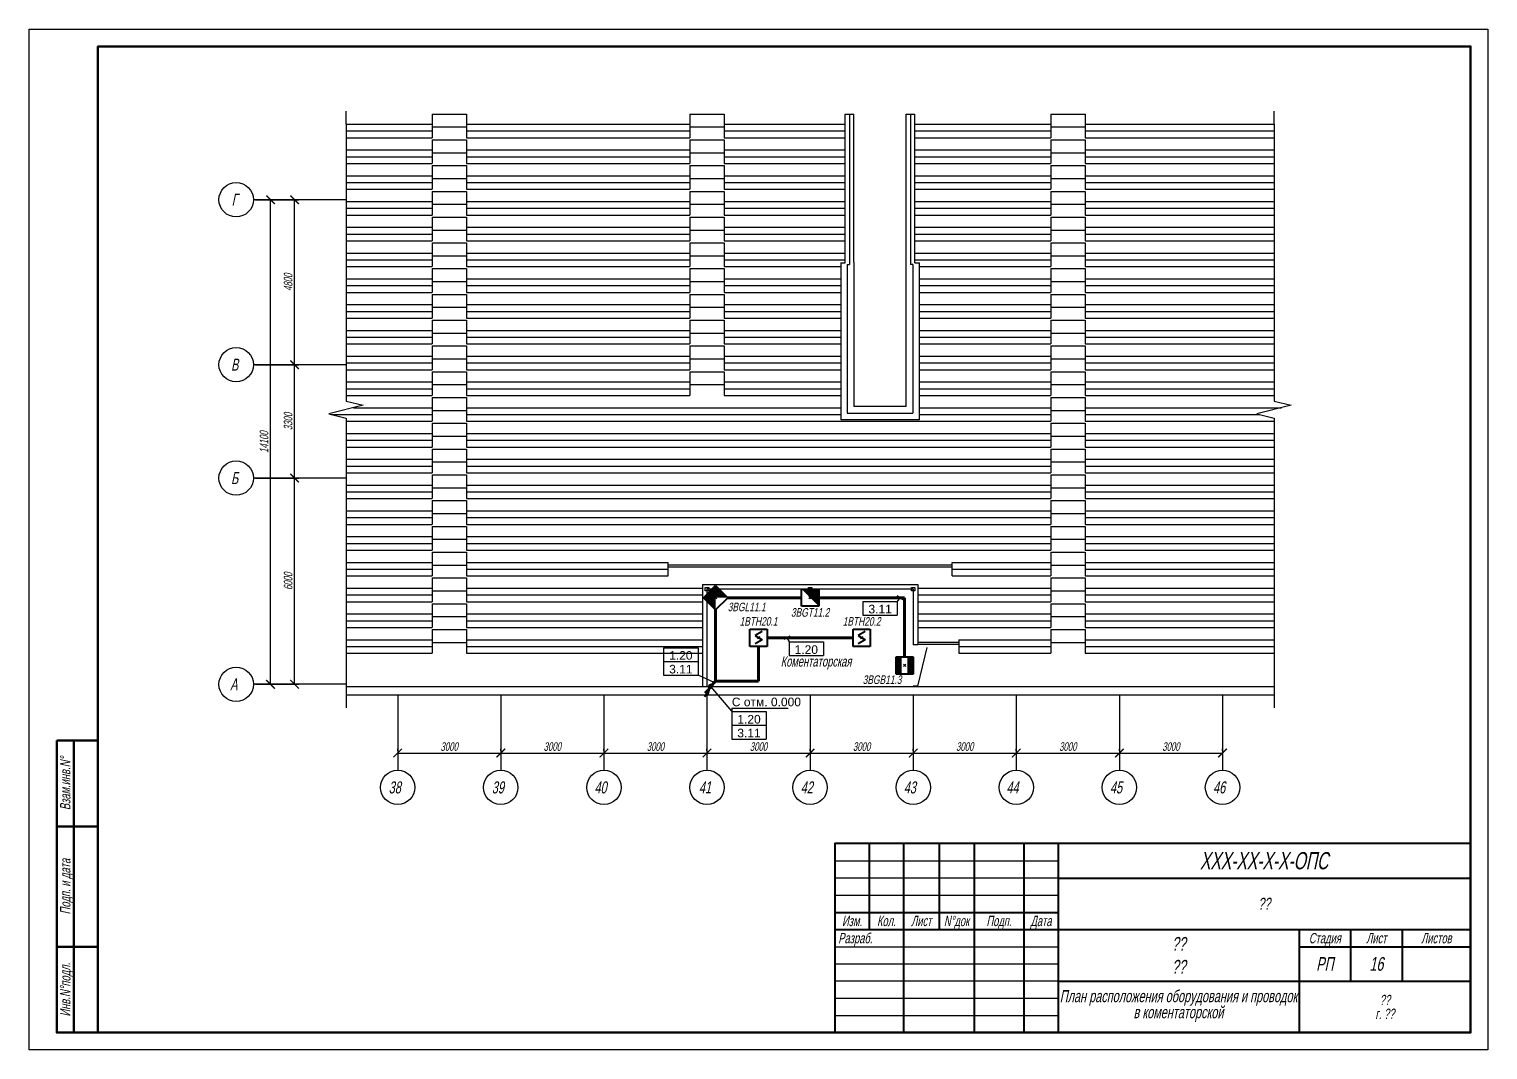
# Model space of a CAD drawing. Extents: x 0 to 1720, y -2086 to 3873.
# Drawn here: x 0 to 424.4, y -894 to -597 of the extents above; entities that cross this region are included whole.
import ezdxf
from ezdxf.enums import TextEntityAlignment as Align

# ---------------------------------------------------------------- set-up
doc = ezdxf.new("R2010")
doc.units = 0
doc.layers.add('EL_DEVICE', color=1, linetype='Continuous', lineweight=40)
doc.layers.add('EL_KABLE', color=9, linetype='Continuous', lineweight=60)
for name, color, linetype in [('EL_DEVICE_NAME', 7, 'Continuous'), ('FORMAT', 134, 'Continuous'), ('OSI', 5, 'Continuous'), ('PLAN', 2, 'Continuous'), ('SYS_PIN', 7, 'Continuous'), ('TEXT', 4, 'Continuous')]:
    doc.layers.add(name, color=color, linetype=linetype)
doc.styles.add('R2_5', font='arial.ttf', dxfattribs={"width": 0.65, "oblique": 12, "height": 2.5})
doc.styles.get("Standard").update_dxf_attribs({"font": 'arial.ttf'})

# ---------------------------------------------------------------- blocks, each defined once
blk = doc.blocks.new('_ArchTick')
at = {"const_width": 0.15}
blk.add_lwpolyline([(-0.5, -0.5), (0.5, 0.5)], dxfattribs=at)
blk = doc.blocks.new('PS_DAT_SMOKE')
at = {"layer": 'EL_DEVICE'}
for p, q in [((-2.5, 2.5), (2.5, 2.5)), ((-2.5, -2.5), (-2.5, 2.5)), ((1.01, 1.81), (-1.01, 0.61)), ((-1.01, 0.61), (1.01, -0.61)), ((2.5, 2.5), (2.5, -2.5)), ((2.5, -2.5), (-2.5, -2.5)), ((1.01, -0.61), (-1.01, -1.81))]:
    blk.add_line(p, q, dxfattribs=at)
blk = doc.blocks.new('CONNECTOR_SQUARE')
at = {"layer": 'SYS_PIN'}
for p, q in [((-0.35, 0.35), (0.35, -0.35)), ((0.35, 0.35), (-0.35, -0.35))]:
    blk.add_line(p, q, dxfattribs=at)
blk = doc.blocks.new('EL_CABLE_FROMDOWN')
at = {"layer": 'EL_DEVICE'}
for q in [(-1.75, -3.03), (-1.68, -1.92), (-0.82, -2.42)]:
    blk.add_line((-0.25, -0.43), q, dxfattribs=at)
blk.add_circle((0, 0), 0.5, dxfattribs=at)
blk = doc.blocks.new('CONNECTOR_POINT')
at = {"layer": 'SYS_PIN'}
for p, q in [((-0.35, 0.35), (0.35, -0.35)), ((0.35, 0.35), (-0.35, -0.35))]:
    blk.add_line(p, q, dxfattribs=at)
blk = doc.blocks.new('OS_DAT_BGL')
at = {"layer": 'EL_DEVICE'}
for p, q in [((-2.5, 2.5), (2.5, 2.5)), ((-2.5, -2.5), (-2.5, 2.5)), ((2.5, 2.5), (2.5, -2.5)), ((2.5, -2.5), (-2.5, -2.5))]:
    blk.add_line(p, q, dxfattribs=at)
for points in [[(-2.5, 2.5, 0, 7.07, 0), (0, 0, 7.07, 7.07, 0)], [(2.5, 2.5, 0, 7.07, 0), (0, 0, 7.07, 7.07, 0)]]:
    blk.add_lwpolyline(points, format="xyseb", dxfattribs=at)
blk = doc.blocks.new('OS_DAT_BGB')
at = {"layer": 'EL_DEVICE'}
for p, q in [((-2.5, 2.5), (2.5, 2.5)), ((-2.5, -2.5), (-2.5, 2.5)), ((2.5, 2.5), (2.5, -2.5)), ((2.5, -2.5), (-2.5, -2.5))]:
    blk.add_line(p, q, dxfattribs=at)
at = {"layer": 'EL_DEVICE', "const_width": 1.67}
for points in [[(-1.67, 2.5), (-1.67, -2.5)], [(1.67, 2.5), (1.67, -2.5)]]:
    blk.add_lwpolyline(points, dxfattribs=at)
blk = doc.blocks.new('OS_DAT_BGT')
at = {"layer": 'EL_DEVICE'}
for p, q in [((-2.5, 2.5), (2.5, 2.5)), ((-2.5, -2.5), (-2.5, 2.5)), ((2.5, 2.5), (2.5, -2.5)), ((2.5, -2.5), (-2.5, -2.5))]:
    blk.add_line(p, q, dxfattribs=at)
blk.add_lwpolyline([(2.5, 2.5, 0, 7.07, 0), (0, 0, 7.07, 7.07, 0)], format="xyseb", dxfattribs=at)

msp = doc.modelspace()

# ---------------------------------------------------------------- linework, layer by layer
for p, q in [((242.61, -763.5), (252.61, -763.5)), ((242.61, -763.5), (242.61, -767.5)), ((254.18, -763.03), (252.56, -761.86)), ((253.37, -762.44), (252.61, -763.5)), ((252.61, -763.5), (252.61, -767.5)), ((242.61, -767.5), (252.61, -767.5)), ((221.29, -773.59), (219.56, -774.6)), ((220.43, -774.09), (221.13, -775.29)), ((221.13, -775.29), (231.13, -775.29)), ((221.13, -775.29), (221.13, -779.29)), ((231.13, -775.29), (231.13, -779.29)), ((184.62, -776.98), (194.62, -776.98)), ((184.62, -776.98), (184.62, -784.98)), ((194.62, -776.98), (194.62, -784.98)), ((221.13, -779.29), (231.13, -779.29)), ((184.62, -780.98), (194.62, -780.98)), ((184.62, -784.98), (194.62, -784.98)), ((199.34, -787.13), (194.62, -784.98)), ((198.23, -788.24), (204.46, -795.56)), ((198.23, -788.24), (198.23, -788.24)), ((198.93, -788.04), (199.76, -786.22)), ((204.46, -794.56), (204.46, -795.56)), ((204.46, -794.56), (220.8, -794.56)), ((204.46, -795.56), (214.46, -795.56)), ((204.46, -795.56), (204.46, -803.56)), ((214.46, -795.56), (214.46, -803.56)), ((204.46, -799.56), (214.46, -799.56)), ((204.46, -803.56), (214.46, -803.56))]:
    msp.add_line(p, q)
at = {"layer": 'EL_KABLE'}
for p, q in [((203.27, -762.44), (224.73, -762.44)), ((229.73, -762.44), (254.73, -762.44)), ((254.73, -762.44), (254.73, -779.64)), ((199.73, -786.74), (199.73, -765.98)), ((212.23, -786.74), (212.23, -776.59)), ((214.73, -774.09), (239.73, -774.09)), ((198.23, -788.24), (199.73, -786.74)), ((198.23, -788.24), (199.73, -786.74)), ((199.73, -786.74), (212.23, -786.74))]:
    msp.add_line(p, q, dxfattribs=at)
at = {"layer": 'FORMAT', "lineweight": 50}
for p, q in [((13, -804), (13, -889)), ((20, -829), (8, -829)), ((20, -864), (8, -864))]:
    msp.add_line(p, q, dxfattribs=at)
at = {"layer": 'FORMAT', "lineweight": 40}
for p, q in [((244.43, -834), (244.43, -859)), ((254.43, -834), (254.43, -889)), ((264.74, -834), (264.74, -859)), ((274.93, -834), (274.93, -889)), ((289.43, -834), (289.43, -889)), ((299.43, -834), (299.43, -889)), ((299.43, -844), (419.43, -844)), ((234.43, -854), (299.43, -854)), ((234.43, -859), (419.43, -859)), ((369.51, -859), (369.51, -889)), ((384.51, -859), (384.51, -874)), ((399.51, -859), (399.51, -874)), ((369.51, -864), (419.43, -864)), ((299.43, -874), (419.43, -874))]:
    msp.add_line(p, q, dxfattribs=at)
at = {"layer": 'FORMAT', "lineweight": -3}
for p, q in [((234.43, -839), (299.43, -839)), ((299.43, -844), (234.43, -844)), ((234.43, -849), (299.43, -849)), ((234.43, -864), (299.43, -864)), ((234.43, -869), (299.43, -869)), ((299.43, -874), (234.43, -874)), ((234.43, -879), (299.43, -879)), ((234.43, -884), (299.43, -884))]:
    msp.add_line(p, q, dxfattribs=at)
at = {"layer": 'FORMAT'}
msp.add_lwpolyline([(0, -597), (424.43, -597), (424.43, -894), (0, -894)], close=True, dxfattribs=at)
at = {"layer": 'FORMAT', "lineweight": 50}
for points in [[(20, -889), (20, -602), (419.43, -602), (419.43, -889)], [(8, -804), (20, -804), (20, -889), (8, -889)]]:
    msp.add_lwpolyline(points, close=True, dxfattribs=at)
at = {"layer": 'FORMAT', "lineweight": 40}
msp.add_lwpolyline([(234.43, -889), (419.43, -889), (419.43, -834), (234.43, -834)], close=True, dxfattribs=at)
at = {"layer": 'OSI'}
for p, q in [((70.23, -646.64), (65.23, -646.64)), ((92.23, -646.64), (70.23, -646.64)), ((70.23, -694.64), (65.23, -694.64)), ((92.23, -694.64), (70.23, -694.64)), ((70.23, -727.64), (65.23, -727.64)), ((92.23, -727.64), (70.23, -727.64)), ((70.23, -787.64), (65.23, -787.64)), ((92.23, -787.64), (70.23, -787.64)), ((107.23, -790.74), (107.23, -807.64)), ((137.23, -790.74), (137.23, -807.64)), ((167.23, -790.74), (167.23, -807.64)), ((197.23, -790.74), (197.23, -807.64)), ((227.23, -790.74), (227.23, -807.64)), ((257.23, -790.74), (257.23, -807.64)), ((287.23, -790.74), (287.23, -807.64)), ((317.23, -790.74), (317.23, -807.64)), ((347.23, -790.74), (347.23, -807.64)), ((107.23, -807.64), (107.23, -812.64)), ((137.23, -807.64), (137.23, -812.64)), ((167.23, -807.64), (167.23, -812.64)), ((197.23, -807.64), (197.23, -812.64)), ((227.23, -807.64), (227.23, -812.64)), ((257.23, -807.64), (257.23, -812.64)), ((287.23, -807.64), (287.23, -812.64)), ((317.23, -807.64), (317.23, -812.64)), ((347.23, -807.64), (347.23, -812.64))]:
    msp.add_line(p, q, dxfattribs=at)
at = {"layer": 'OSI', "lineweight": 25}
for p, q in [((65.86, -646.64), (71.48, -646.64)), ((65.86, -646.64), (78.48, -646.64)), ((91.61, -646.64), (68.98, -646.64)), ((70.23, -787.64), (70.23, -646.64)), ((77.23, -694.64), (77.23, -646.64)), ((65.86, -694.64), (78.48, -694.64)), ((65.86, -694.64), (78.48, -694.64)), ((77.23, -727.64), (77.23, -694.64)), ((65.86, -727.64), (78.48, -727.64)), ((65.86, -727.64), (78.48, -727.64)), ((77.23, -787.64), (77.23, -727.64)), ((65.86, -787.64), (71.48, -787.64)), ((65.86, -787.64), (78.48, -787.64)), ((107.23, -807.02), (107.23, -806.39)), ((137.23, -807.02), (137.23, -806.39)), ((137.23, -807.02), (137.23, -806.39)), ((167.23, -807.02), (167.23, -806.39)), ((167.23, -807.02), (167.23, -806.39)), ((197.23, -807.02), (197.23, -806.39)), ((197.23, -807.02), (197.23, -806.39)), ((227.23, -807.02), (227.23, -806.39)), ((227.23, -807.02), (227.23, -806.39)), ((257.23, -807.02), (257.23, -806.39)), ((257.23, -807.02), (257.23, -806.39)), ((287.23, -807.02), (287.23, -806.39)), ((287.23, -807.02), (287.23, -806.39)), ((317.23, -807.02), (317.23, -806.39)), ((317.23, -807.02), (317.23, -806.39)), ((347.23, -807.02), (347.23, -806.39)), ((107.23, -807.64), (137.23, -807.64)), ((137.23, -807.64), (167.23, -807.64)), ((167.23, -807.64), (197.23, -807.64)), ((197.23, -807.64), (227.23, -807.64)), ((227.23, -807.64), (257.23, -807.64)), ((257.23, -807.64), (287.23, -807.64)), ((287.23, -807.64), (317.23, -807.64)), ((317.23, -807.64), (347.23, -807.64))]:
    msp.add_line(p, q, dxfattribs=at)
at = {"layer": 'OSI'}
for centre in [(60.23, -646.64), (60.23, -694.64), (60.23, -727.64), (60.23, -787.64), (107.23, -817.64), (137.23, -817.64), (167.23, -817.64), (197.23, -817.64), (227.23, -817.64), (257.23, -817.64), (287.23, -817.64), (317.23, -817.64), (347.23, -817.64)]:
    msp.add_circle(centre, 5, dxfattribs=at)
at = {"layer": 'PLAN'}
for p, q in [((92.23, -624.65), (92.23, -620.9)), ((117.23, -621.69), (117.23, -625.44)), ((117.23, -621.69), (127.23, -621.69)), ((127.23, -621.69), (127.23, -625.44)), ((192.23, -621.69), (192.23, -625.44)), ((192.23, -621.69), (202.23, -621.69)), ((202.23, -621.69), (202.23, -625.44)), ((237.43, -664.98), (237.43, -621.69)), ((237.43, -621.69), (239.93, -621.69)), ((238.68, -621.69), (238.68, -665.48)), ((239.93, -664.81), (239.93, -621.69)), ((255.23, -664.81), (255.23, -621.69)), ((255.23, -621.69), (257.73, -621.69)), ((256.48, -621.69), (256.48, -665.48)), ((257.73, -664.98), (257.73, -621.69)), ((297.23, -621.69), (297.23, -625.44)), ((297.23, -621.69), (307.23, -621.69)), ((307.23, -621.69), (307.23, -625.44)), ((362.23, -624.65), (362.23, -620.9)), ((92.23, -624.65), (92.23, -624.65)), ((92.23, -624.65), (92.23, -705.2)), ((92.23, -624.65), (117.23, -624.65)), ((92.23, -626.62), (117.23, -626.62)), ((117.23, -624.65), (117.23, -628.59)), ((117.23, -625.44), (127.23, -625.44)), ((127.23, -624.65), (127.23, -628.59)), ((127.23, -624.65), (192.23, -624.65)), ((127.23, -626.62), (192.23, -626.62)), ((192.23, -624.65), (192.23, -628.59)), ((192.23, -625.44), (202.23, -625.44)), ((202.23, -624.65), (237.43, -624.65)), ((202.23, -624.65), (202.23, -628.59)), ((202.23, -626.62), (237.43, -626.62)), ((257.73, -624.65), (297.23, -624.65)), ((257.73, -626.62), (297.23, -626.62)), ((297.23, -624.65), (297.23, -628.59)), ((297.23, -625.44), (307.23, -625.44)), ((307.23, -624.65), (307.23, -628.59)), ((307.23, -624.65), (362.23, -624.65)), ((307.23, -626.62), (362.23, -626.62)), ((362.23, -624.65), (362.23, -624.65)), ((362.23, -624.65), (362.23, -705.2)), ((92.23, -628.59), (117.23, -628.59)), ((92.23, -632.15), (117.23, -632.15)), ((117.23, -629.19), (117.23, -632.94)), ((117.23, -629.19), (127.23, -629.19)), ((117.23, -632.15), (117.23, -636.09)), ((127.23, -628.59), (192.23, -628.59)), ((127.23, -629.19), (127.23, -632.94)), ((127.23, -632.15), (127.23, -636.09)), ((127.23, -632.15), (192.23, -632.15)), ((192.23, -629.19), (192.23, -632.94)), ((192.23, -629.19), (202.23, -629.19)), ((192.23, -632.15), (192.23, -636.09)), ((202.23, -628.59), (237.43, -628.59)), ((202.23, -629.19), (202.23, -632.94)), ((202.23, -632.15), (237.43, -632.15)), ((202.23, -632.15), (202.23, -636.09)), ((257.73, -628.59), (297.23, -628.59)), ((257.73, -632.15), (297.23, -632.15)), ((297.23, -629.19), (297.23, -632.94)), ((297.23, -629.19), (307.23, -629.19)), ((297.23, -632.15), (297.23, -636.09)), ((307.23, -628.59), (362.23, -628.59)), ((307.23, -629.19), (307.23, -632.94)), ((307.23, -632.15), (307.23, -636.09)), ((307.23, -632.15), (362.23, -632.15)), ((92.23, -634.12), (117.23, -634.12)), ((92.23, -636.09), (117.23, -636.09)), ((117.23, -632.94), (127.23, -632.94)), ((127.23, -634.12), (192.23, -634.12)), ((127.23, -636.09), (192.23, -636.09)), ((192.23, -632.94), (202.23, -632.94)), ((202.23, -634.12), (237.43, -634.12)), ((202.23, -636.09), (237.43, -636.09)), ((257.73, -634.12), (297.23, -634.12)), ((257.73, -636.09), (297.23, -636.09)), ((297.23, -632.94), (307.23, -632.94)), ((307.23, -634.12), (362.23, -634.12)), ((307.23, -636.09), (362.23, -636.09)), ((92.23, -639.65), (117.23, -639.65)), ((117.23, -636.69), (117.23, -640.44)), ((117.23, -636.69), (127.23, -636.69)), ((117.23, -639.65), (117.23, -643.59)), ((117.23, -640.44), (127.23, -640.44)), ((127.23, -636.69), (127.23, -640.44)), ((127.23, -639.65), (127.23, -643.59)), ((127.23, -639.65), (192.23, -639.65)), ((192.23, -636.69), (192.23, -640.44)), ((192.23, -636.69), (192.23, -640.44)), ((192.23, -636.69), (202.23, -636.69)), ((192.23, -639.65), (192.23, -643.59)), ((192.23, -639.65), (192.23, -643.59)), ((192.23, -640.44), (202.23, -640.44)), ((202.23, -636.69), (202.23, -640.44)), ((202.23, -636.69), (202.23, -640.44)), ((202.23, -639.65), (237.43, -639.65)), ((202.23, -639.65), (202.23, -643.59)), ((202.23, -639.65), (202.23, -643.59)), ((257.73, -639.65), (297.23, -639.65)), ((297.23, -636.69), (297.23, -640.44)), ((297.23, -636.69), (307.23, -636.69)), ((297.23, -639.65), (297.23, -643.59)), ((297.23, -640.44), (307.23, -640.44)), ((307.23, -636.69), (307.23, -640.44)), ((307.23, -639.65), (307.23, -643.59)), ((307.23, -639.65), (362.23, -639.65)), ((92.23, -641.62), (117.23, -641.62)), ((92.23, -643.59), (117.23, -643.59)), ((117.23, -644.19), (117.23, -647.94)), ((117.23, -644.19), (127.23, -644.19)), ((127.23, -641.62), (192.23, -641.62)), ((127.23, -643.59), (192.23, -643.59)), ((127.23, -644.19), (127.23, -647.94)), ((192.23, -644.19), (192.23, -647.94)), ((192.23, -644.19), (202.23, -644.19)), ((192.23, -644.19), (192.23, -647.94)), ((202.23, -641.62), (237.43, -641.62)), ((202.23, -643.59), (237.43, -643.59)), ((202.23, -644.19), (202.23, -647.94)), ((202.23, -644.19), (202.23, -647.94)), ((257.73, -641.62), (297.23, -641.62)), ((257.73, -643.59), (297.23, -643.59)), ((297.23, -644.19), (297.23, -647.94)), ((297.23, -644.19), (307.23, -644.19)), ((307.23, -641.62), (362.23, -641.62)), ((307.23, -643.59), (362.23, -643.59)), ((307.23, -644.19), (307.23, -647.94)), ((92.23, -647.15), (117.23, -647.15)), ((92.23, -649.12), (117.23, -649.12)), ((117.23, -647.15), (117.23, -651.09)), ((117.23, -647.94), (127.23, -647.94)), ((127.23, -647.15), (127.23, -651.09)), ((127.23, -647.15), (192.23, -647.15)), ((127.23, -649.12), (192.23, -649.12)), ((192.23, -647.15), (192.23, -651.09)), ((192.23, -647.15), (192.23, -651.09)), ((192.23, -647.94), (202.23, -647.94)), ((202.23, -647.15), (237.43, -647.15)), ((202.23, -647.15), (202.23, -651.09)), ((202.23, -647.15), (202.23, -651.09)), ((202.23, -649.12), (237.43, -649.12)), ((257.73, -647.15), (297.23, -647.15)), ((257.73, -649.12), (297.23, -649.12)), ((297.23, -647.15), (297.23, -651.09)), ((297.23, -647.94), (307.23, -647.94)), ((307.23, -647.15), (307.23, -651.09)), ((307.23, -647.15), (362.23, -647.15)), ((307.23, -649.12), (362.23, -649.12)), ((92.23, -651.09), (117.23, -651.09)), ((117.23, -651.69), (117.23, -655.44)), ((117.23, -651.69), (127.23, -651.69)), ((127.23, -651.09), (192.23, -651.09)), ((127.23, -651.69), (127.23, -655.44)), ((192.23, -651.69), (192.23, -655.44)), ((192.23, -651.69), (202.23, -651.69)), ((192.23, -651.69), (192.23, -655.44)), ((202.23, -651.09), (237.43, -651.09)), ((202.23, -651.69), (202.23, -655.44)), ((202.23, -651.69), (202.23, -655.44)), ((257.73, -651.09), (297.23, -651.09)), ((297.23, -651.69), (297.23, -655.44)), ((297.23, -651.69), (307.23, -651.69)), ((307.23, -651.09), (362.23, -651.09)), ((307.23, -651.69), (307.23, -655.44)), ((92.23, -654.65), (117.23, -654.65)), ((92.23, -656.62), (117.23, -656.62)), ((117.23, -654.65), (117.23, -658.59)), ((117.23, -655.44), (127.23, -655.44)), ((127.23, -654.65), (127.23, -658.59)), ((127.23, -654.65), (192.23, -654.65)), ((127.23, -656.62), (192.23, -656.62)), ((192.23, -654.65), (192.23, -658.59)), ((192.23, -654.65), (192.23, -658.59)), ((192.23, -655.44), (202.23, -655.44)), ((202.23, -654.65), (237.43, -654.65)), ((202.23, -654.65), (202.23, -658.59)), ((202.23, -654.65), (202.23, -658.59)), ((202.23, -656.62), (237.43, -656.62)), ((257.73, -654.65), (297.23, -654.65)), ((257.73, -656.62), (297.23, -656.62)), ((297.23, -654.65), (297.23, -658.59)), ((297.23, -655.44), (307.23, -655.44)), ((307.23, -654.65), (307.23, -658.59)), ((307.23, -654.65), (362.23, -654.65)), ((307.23, -656.62), (362.23, -656.62)), ((92.23, -658.59), (117.23, -658.59)), ((117.23, -659.19), (117.23, -662.94)), ((117.23, -659.19), (127.23, -659.19)), ((127.23, -658.59), (192.23, -658.59)), ((127.23, -659.19), (127.23, -662.94)), ((192.23, -659.19), (192.23, -662.94)), ((192.23, -659.19), (202.23, -659.19)), ((192.23, -659.19), (192.23, -662.94)), ((202.23, -658.59), (237.43, -658.59)), ((202.23, -659.19), (202.23, -662.94)), ((202.23, -659.19), (202.23, -662.94)), ((257.73, -658.59), (297.23, -658.59)), ((297.23, -659.19), (297.23, -662.94)), ((297.23, -659.19), (307.23, -659.19)), ((307.23, -658.59), (362.23, -658.59)), ((307.23, -659.19), (307.23, -662.94)), ((92.23, -662.15), (117.23, -662.15)), ((92.23, -664.12), (117.23, -664.12)), ((92.23, -666.09), (117.23, -666.09)), ((117.23, -662.15), (117.23, -666.09)), ((117.23, -662.94), (127.23, -662.94)), ((127.23, -662.15), (127.23, -666.09)), ((127.23, -662.15), (192.23, -662.15)), ((127.23, -664.12), (192.23, -664.12)), ((127.23, -666.09), (192.23, -666.09)), ((192.23, -662.15), (192.23, -666.09)), ((192.23, -662.15), (192.23, -666.09)), ((192.23, -662.94), (202.23, -662.94)), ((202.23, -662.15), (237.43, -662.15)), ((202.23, -662.15), (202.23, -666.09)), ((202.23, -662.15), (202.23, -666.09)), ((202.23, -664.12), (237.43, -664.12)), ((202.23, -666.09), (236.13, -666.09)), ((236.13, -664.98), (236.13, -693.34)), ((236.13, -664.98), (237.43, -664.98)), ((238.03, -665.48), (238.68, -665.48)), ((238.03, -665.48), (238.03, -708.74)), ((239.93, -664.81), (239.93, -697.14)), ((255.23, -706.84), (255.23, -664.81)), ((257.13, -665.48), (256.48, -665.48)), ((257.13, -665.48), (257.13, -708.74)), ((257.73, -662.15), (297.23, -662.15)), ((257.73, -664.12), (297.23, -664.12)), ((257.73, -664.98), (259.03, -664.98)), ((259.03, -710.64), (259.03, -664.98)), ((259.03, -666.09), (297.23, -666.09)), ((297.23, -662.15), (297.23, -666.09)), ((297.23, -662.94), (307.23, -662.94)), ((307.23, -662.15), (307.23, -666.09)), ((307.23, -662.15), (362.23, -662.15)), ((307.23, -664.12), (362.23, -664.12)), ((307.23, -666.09), (362.23, -666.09)), ((92.23, -669.65), (117.23, -669.65)), ((117.23, -666.69), (117.23, -670.44)), ((117.23, -666.69), (127.23, -666.69)), ((117.23, -669.65), (117.23, -673.59)), ((117.23, -670.44), (127.23, -670.44)), ((127.23, -666.69), (127.23, -670.44)), ((127.23, -669.65), (127.23, -673.59)), ((127.23, -669.65), (192.23, -669.65)), ((192.23, -666.69), (192.23, -670.44)), ((192.23, -666.69), (202.23, -666.69)), ((192.23, -666.69), (192.23, -670.44)), ((192.23, -669.65), (192.23, -673.59)), ((192.23, -669.65), (192.23, -673.59)), ((192.23, -670.44), (202.23, -670.44)), ((202.23, -666.69), (202.23, -670.44)), ((202.23, -666.69), (202.23, -670.44)), ((202.23, -669.65), (236.13, -669.65)), ((202.23, -669.65), (202.23, -673.59)), ((202.23, -669.65), (202.23, -673.59)), ((259.03, -669.65), (297.23, -669.65)), ((297.23, -666.69), (297.23, -670.44)), ((297.23, -666.69), (307.23, -666.69)), ((297.23, -669.65), (297.23, -673.59)), ((297.23, -670.44), (307.23, -670.44)), ((307.23, -666.69), (307.23, -670.44)), ((307.23, -669.65), (307.23, -673.59)), ((307.23, -669.65), (362.23, -669.65)), ((92.23, -671.62), (117.23, -671.62)), ((92.23, -673.59), (117.23, -673.59)), ((117.23, -674.19), (117.23, -677.94)), ((117.23, -674.19), (127.23, -674.19)), ((127.23, -671.62), (192.23, -671.62)), ((127.23, -673.59), (192.23, -673.59)), ((127.23, -674.19), (127.23, -677.94)), ((192.23, -674.19), (192.23, -677.94)), ((192.23, -674.19), (202.23, -674.19)), ((192.23, -674.19), (192.23, -677.94)), ((202.23, -671.62), (236.13, -671.62)), ((202.23, -673.59), (236.13, -673.59)), ((202.23, -674.19), (202.23, -677.94)), ((202.23, -674.19), (202.23, -677.94)), ((259.03, -671.62), (297.23, -671.62)), ((259.03, -673.59), (297.23, -673.59)), ((297.23, -674.19), (297.23, -677.94)), ((297.23, -674.19), (307.23, -674.19)), ((307.23, -671.62), (362.23, -671.62)), ((307.23, -673.59), (362.23, -673.59)), ((307.23, -674.19), (307.23, -677.94)), ((92.23, -677.15), (117.23, -677.15)), ((117.23, -677.15), (117.23, -681.09)), ((117.23, -677.94), (127.23, -677.94)), ((127.23, -677.15), (127.23, -681.09)), ((127.23, -677.15), (192.23, -677.15)), ((192.23, -677.15), (192.23, -681.09)), ((192.23, -677.15), (192.23, -681.09)), ((192.23, -677.94), (202.23, -677.94)), ((202.23, -677.15), (236.13, -677.15)), ((202.23, -677.15), (202.23, -681.09)), ((202.23, -677.15), (202.23, -681.09)), ((259.03, -677.15), (297.23, -677.15)), ((297.23, -677.15), (297.23, -681.09)), ((297.23, -677.94), (307.23, -677.94)), ((307.23, -677.15), (307.23, -681.09)), ((307.23, -677.15), (362.23, -677.15)), ((92.23, -679.12), (117.23, -679.12)), ((92.23, -681.09), (117.23, -681.09)), ((117.23, -681.69), (117.23, -685.44)), ((117.23, -681.69), (127.23, -681.69)), ((127.23, -679.12), (192.23, -679.12)), ((127.23, -681.09), (192.23, -681.09)), ((127.23, -681.69), (127.23, -685.44)), ((192.23, -681.69), (192.23, -685.44)), ((192.23, -681.69), (202.23, -681.69)), ((192.23, -681.69), (192.23, -685.44)), ((202.23, -679.12), (236.13, -679.12)), ((202.23, -681.09), (236.13, -681.09)), ((202.23, -681.69), (202.23, -685.44)), ((202.23, -681.69), (202.23, -685.44)), ((259.03, -679.12), (297.23, -679.12)), ((259.03, -681.09), (297.23, -681.09)), ((297.23, -681.69), (297.23, -685.44)), ((297.23, -681.69), (307.23, -681.69)), ((307.23, -679.12), (362.23, -679.12)), ((307.23, -681.09), (362.23, -681.09)), ((307.23, -681.69), (307.23, -685.44)), ((92.23, -684.65), (117.23, -684.65)), ((92.23, -686.62), (117.23, -686.62)), ((117.23, -684.65), (117.23, -688.59)), ((117.23, -685.44), (127.23, -685.44)), ((127.23, -684.65), (127.23, -688.59)), ((127.23, -684.65), (192.23, -684.65)), ((127.23, -686.62), (192.23, -686.62)), ((192.23, -684.65), (192.23, -688.59)), ((192.23, -684.65), (192.23, -688.59)), ((192.23, -685.44), (202.23, -685.44)), ((202.23, -684.65), (236.13, -684.65)), ((202.23, -684.65), (202.23, -688.59)), ((202.23, -684.65), (202.23, -688.59)), ((202.23, -686.62), (236.13, -686.62)), ((259.03, -684.65), (297.23, -684.65)), ((259.03, -686.62), (297.23, -686.62)), ((297.23, -684.65), (297.23, -688.59)), ((297.23, -685.44), (307.23, -685.44)), ((307.23, -684.65), (307.23, -688.59)), ((307.23, -684.65), (362.23, -684.65)), ((307.23, -686.62), (362.23, -686.62)), ((92.23, -688.59), (117.23, -688.59)), ((117.23, -689.19), (117.23, -692.94)), ((117.23, -689.19), (127.23, -689.19)), ((127.23, -688.59), (192.23, -688.59)), ((127.23, -689.19), (127.23, -692.94)), ((192.23, -689.19), (192.23, -692.94)), ((192.23, -689.19), (202.23, -689.19)), ((192.23, -689.19), (192.23, -692.94)), ((202.23, -688.59), (236.13, -688.59)), ((202.23, -689.19), (202.23, -692.94)), ((202.23, -689.19), (202.23, -692.94)), ((259.03, -688.59), (297.23, -688.59)), ((297.23, -689.19), (297.23, -692.94)), ((297.23, -689.19), (307.23, -689.19)), ((307.23, -688.59), (362.23, -688.59)), ((307.23, -689.19), (307.23, -692.94)), ((92.23, -692.15), (117.23, -692.15)), ((92.23, -694.12), (117.23, -694.12)), ((117.23, -692.15), (117.23, -696.09)), ((117.23, -692.94), (127.23, -692.94)), ((127.23, -692.15), (127.23, -696.09)), ((127.23, -692.15), (192.23, -692.15)), ((127.23, -694.12), (192.23, -694.12)), ((192.23, -692.15), (192.23, -696.09)), ((192.23, -692.15), (192.23, -696.09)), ((192.23, -692.94), (202.23, -692.94)), ((202.23, -692.15), (236.13, -692.15)), ((202.23, -692.15), (202.23, -696.09)), ((202.23, -692.15), (202.23, -696.09)), ((202.23, -694.12), (236.13, -694.12)), ((236.13, -693.34), (236.13, -710.64)), ((259.03, -692.15), (297.23, -692.15)), ((259.03, -694.12), (297.23, -694.12)), ((297.23, -692.15), (297.23, -696.09)), ((297.23, -692.94), (307.23, -692.94)), ((307.23, -692.15), (307.23, -696.09)), ((307.23, -692.15), (362.23, -692.15)), ((307.23, -694.12), (362.23, -694.12)), ((92.23, -696.09), (117.23, -696.09)), ((92.23, -699.65), (117.23, -699.65)), ((117.23, -696.69), (117.23, -700.44)), ((117.23, -696.69), (127.23, -696.69)), ((117.23, -699.65), (117.23, -703.59)), ((127.23, -696.09), (192.23, -696.09)), ((127.23, -696.69), (127.23, -700.44)), ((127.23, -699.65), (127.23, -703.59)), ((127.23, -699.65), (192.23, -699.65)), ((192.23, -696.69), (192.23, -700.44)), ((192.23, -696.69), (202.23, -696.69)), ((192.23, -696.69), (192.23, -700.44)), ((192.23, -699.65), (192.23, -703.59)), ((192.23, -699.65), (192.23, -703.59)), ((202.23, -696.09), (236.13, -696.09)), ((202.23, -696.69), (202.23, -700.44)), ((202.23, -696.69), (202.23, -700.44)), ((202.23, -699.65), (236.13, -699.65)), ((202.23, -699.65), (202.23, -703.59)), ((202.23, -699.65), (202.23, -703.59)), ((239.93, -697.14), (239.93, -706.84)), ((259.03, -696.09), (297.23, -696.09)), ((259.03, -699.65), (297.23, -699.65)), ((297.23, -696.69), (297.23, -700.44)), ((297.23, -696.69), (307.23, -696.69)), ((297.23, -699.65), (297.23, -703.59)), ((307.23, -696.09), (362.23, -696.09)), ((307.23, -696.69), (307.23, -700.44)), ((307.23, -699.65), (307.23, -703.59)), ((307.23, -699.65), (362.23, -699.65)), ((92.23, -701.62), (117.23, -701.62)), ((92.23, -703.59), (117.23, -703.59)), ((117.23, -700.44), (127.23, -700.44)), ((117.23, -704.19), (117.23, -707.94)), ((117.23, -704.19), (127.23, -704.19)), ((127.23, -701.62), (192.23, -701.62)), ((127.23, -703.59), (192.23, -703.59)), ((127.23, -704.19), (127.23, -707.94)), ((192.23, -700.44), (202.23, -700.44)), ((202.23, -701.62), (236.13, -701.62)), ((202.23, -703.59), (236.13, -703.59)), ((259.03, -701.62), (297.23, -701.62)), ((259.03, -703.59), (297.23, -703.59)), ((297.23, -700.44), (307.23, -700.44)), ((297.23, -704.19), (297.23, -707.94)), ((297.23, -704.19), (307.23, -704.19)), ((307.23, -701.62), (362.23, -701.62)), ((307.23, -703.59), (362.23, -703.59)), ((307.23, -704.19), (307.23, -707.94)), ((97.23, -706.45), (87.23, -708.95)), ((92.23, -705.2), (97.23, -706.45)), ((94.41, -707.15), (117.23, -707.15)), ((117.23, -707.15), (117.23, -711.09)), ((117.23, -707.94), (127.23, -707.94)), ((127.23, -707.15), (127.23, -711.09)), ((127.23, -707.15), (236.13, -707.15)), ((238.03, -708.74), (257.13, -708.74)), ((255.23, -706.84), (239.93, -706.84)), ((259.03, -707.15), (297.23, -707.15)), ((297.23, -707.15), (297.23, -711.09)), ((297.23, -707.94), (307.23, -707.94)), ((307.23, -707.15), (307.23, -711.09)), ((307.23, -707.15), (364.41, -707.15)), ((367.23, -706.45), (357.23, -708.95)), ((362.23, -705.2), (367.23, -706.45)), ((87.23, -708.95), (92.23, -710.2)), ((87.92, -709.12), (117.23, -709.12)), ((92.23, -710.2), (92.23, -790.74)), ((92.23, -711.09), (117.23, -711.09)), ((117.23, -711.69), (117.23, -715.44)), ((117.23, -711.69), (127.23, -711.69)), ((127.23, -709.12), (236.13, -709.12)), ((127.23, -711.09), (297.23, -711.09)), ((127.23, -711.69), (127.23, -715.44)), ((259.03, -710.64), (236.13, -710.64)), ((259.03, -709.12), (297.23, -709.12)), ((297.23, -711.69), (297.23, -715.44)), ((297.23, -711.69), (307.23, -711.69)), ((307.23, -709.12), (357.92, -709.12)), ((307.23, -711.09), (362.23, -711.09)), ((307.23, -711.69), (307.23, -715.44)), ((357.23, -708.95), (362.23, -710.2)), ((362.23, -710.2), (362.23, -790.74)), ((92.23, -714.65), (117.23, -714.65)), ((92.23, -716.62), (117.23, -716.62)), ((117.23, -714.65), (117.23, -718.59)), ((117.23, -715.44), (127.23, -715.44)), ((127.23, -714.65), (127.23, -718.59)), ((127.23, -714.65), (297.23, -714.65)), ((127.23, -716.62), (297.23, -716.62)), ((297.23, -714.65), (297.23, -718.59)), ((297.23, -715.44), (307.23, -715.44)), ((307.23, -714.65), (307.23, -718.59)), ((307.23, -714.65), (362.23, -714.65)), ((307.23, -716.62), (362.23, -716.62)), ((92.23, -718.59), (117.23, -718.59)), ((117.23, -719.19), (117.23, -722.94)), ((117.23, -719.19), (127.23, -719.19)), ((127.23, -718.59), (297.23, -718.59)), ((127.23, -719.19), (127.23, -722.94)), ((297.23, -719.19), (297.23, -722.94)), ((297.23, -719.19), (307.23, -719.19)), ((307.23, -718.59), (362.23, -718.59)), ((307.23, -719.19), (307.23, -722.94)), ((92.23, -722.15), (117.23, -722.15)), ((92.23, -724.12), (117.23, -724.12)), ((117.23, -722.15), (117.23, -726.09)), ((117.23, -722.94), (127.23, -722.94)), ((127.23, -722.15), (127.23, -726.09)), ((127.23, -722.15), (297.23, -722.15)), ((127.23, -724.12), (297.23, -724.12)), ((297.23, -722.15), (297.23, -726.09)), ((297.23, -722.94), (307.23, -722.94)), ((307.23, -722.15), (307.23, -726.09)), ((307.23, -722.15), (362.23, -722.15)), ((307.23, -724.12), (362.23, -724.12)), ((92.23, -726.09), (117.23, -726.09)), ((92.23, -729.65), (117.23, -729.65)), ((117.23, -726.69), (117.23, -730.44)), ((117.23, -726.69), (127.23, -726.69)), ((117.23, -729.65), (117.23, -733.59)), ((127.23, -726.09), (297.23, -726.09)), ((127.23, -726.69), (127.23, -730.44)), ((127.23, -729.65), (127.23, -733.59)), ((127.23, -729.65), (297.23, -729.65)), ((297.23, -726.69), (297.23, -730.44)), ((297.23, -726.69), (307.23, -726.69)), ((297.23, -729.65), (297.23, -733.59)), ((307.23, -726.09), (362.23, -726.09)), ((307.23, -726.69), (307.23, -730.44)), ((307.23, -729.65), (307.23, -733.59)), ((307.23, -729.65), (362.23, -729.65)), ((92.23, -731.62), (117.23, -731.62)), ((92.23, -733.59), (117.23, -733.59)), ((117.23, -730.44), (127.23, -730.44)), ((117.23, -734.19), (117.23, -737.94)), ((117.23, -734.19), (127.23, -734.19)), ((127.23, -731.62), (297.23, -731.62)), ((127.23, -733.59), (297.23, -733.59)), ((127.23, -734.19), (127.23, -737.94)), ((297.23, -730.44), (307.23, -730.44)), ((297.23, -734.19), (297.23, -737.94)), ((297.23, -734.19), (307.23, -734.19)), ((307.23, -731.62), (362.23, -731.62)), ((307.23, -733.59), (362.23, -733.59)), ((307.23, -734.19), (307.23, -737.94)), ((92.23, -737.15), (117.23, -737.15)), ((117.23, -737.15), (117.23, -741.09)), ((117.23, -737.94), (127.23, -737.94)), ((127.23, -737.15), (127.23, -741.09)), ((127.23, -737.15), (297.23, -737.15)), ((297.23, -737.15), (297.23, -741.09)), ((297.23, -737.94), (307.23, -737.94)), ((307.23, -737.15), (307.23, -741.09)), ((307.23, -737.15), (362.23, -737.15)), ((92.23, -739.12), (117.23, -739.12)), ((92.23, -741.09), (117.23, -741.09)), ((117.23, -741.69), (117.23, -745.44)), ((117.23, -741.69), (127.23, -741.69)), ((127.23, -739.12), (297.23, -739.12)), ((127.23, -741.09), (297.23, -741.09)), ((127.23, -741.69), (127.23, -745.44)), ((297.23, -741.69), (297.23, -745.44)), ((297.23, -741.69), (307.23, -741.69)), ((307.23, -739.12), (362.23, -739.12)), ((307.23, -741.09), (362.23, -741.09)), ((307.23, -741.69), (307.23, -745.44)), ((92.23, -744.65), (117.23, -744.65)), ((92.23, -746.62), (117.23, -746.62)), ((117.23, -744.65), (117.23, -748.59)), ((117.23, -745.44), (127.23, -745.44)), ((127.23, -744.65), (127.23, -748.59)), ((127.23, -744.65), (297.23, -744.65)), ((127.23, -746.62), (297.23, -746.62)), ((297.23, -744.65), (297.23, -748.59)), ((297.23, -745.44), (307.23, -745.44)), ((307.23, -744.65), (307.23, -748.59)), ((307.23, -744.65), (362.23, -744.65)), ((307.23, -746.62), (362.23, -746.62)), ((92.23, -748.59), (117.23, -748.59)), ((117.23, -749.19), (117.23, -752.94)), ((117.23, -749.19), (127.23, -749.19)), ((127.23, -748.59), (297.23, -748.59)), ((127.23, -749.19), (127.23, -752.94)), ((297.23, -749.19), (297.23, -752.94)), ((297.23, -749.19), (307.23, -749.19)), ((307.23, -748.59), (362.23, -748.59)), ((307.23, -749.19), (307.23, -752.94)), ((92.23, -752.15), (117.23, -752.15)), ((92.23, -754.12), (117.23, -754.12)), ((117.23, -752.15), (117.23, -756.09)), ((117.23, -752.94), (127.23, -752.94)), ((127.23, -752.15), (127.23, -756.09)), ((127.23, -752.15), (185.93, -752.15)), ((127.23, -754.12), (185.93, -754.12)), ((185.93, -756.09), (185.93, -752.15)), ((268.53, -752.94), (185.93, -752.94)), ((185.93, -753.44), (268.53, -753.44)), ((268.53, -752.15), (297.23, -752.15)), ((268.53, -756.09), (268.53, -752.15)), ((268.53, -754.12), (297.23, -754.12)), ((297.23, -752.15), (297.23, -756.09)), ((297.23, -752.94), (307.23, -752.94)), ((307.23, -752.15), (307.23, -756.09)), ((307.23, -752.15), (362.23, -752.15)), ((307.23, -754.12), (362.23, -754.12)), ((92.23, -756.09), (117.23, -756.09)), ((92.23, -759.65), (117.23, -759.65)), ((117.23, -756.69), (117.23, -760.44)), ((117.23, -756.69), (127.23, -756.69)), ((117.23, -759.65), (117.23, -763.59)), ((127.23, -756.09), (185.93, -756.09)), ((127.23, -756.69), (127.23, -760.44)), ((127.23, -759.65), (127.23, -763.59)), ((127.23, -759.65), (195.93, -759.65)), ((195.93, -758.64), (195.93, -788.24)), ((195.93, -758.64), (258.53, -758.64)), ((196.73, -759.44), (197.73, -759.44)), ((196.73, -760.44), (196.73, -759.44)), ((197.73, -759.44), (197.73, -760.44)), ((226.73, -759.44), (227.73, -759.44)), ((226.73, -760.44), (226.73, -759.44)), ((227.73, -759.44), (227.73, -760.44)), ((256.73, -759.44), (257.73, -759.44)), ((256.73, -760.44), (256.73, -759.44)), ((257.73, -759.44), (257.73, -760.44)), ((258.53, -758.64), (258.53, -776.14)), ((258.53, -759.65), (297.23, -759.65)), ((268.53, -756.09), (297.23, -756.09)), ((297.23, -756.69), (297.23, -760.44)), ((297.23, -756.69), (307.23, -756.69)), ((297.23, -759.65), (297.23, -763.59)), ((307.23, -756.09), (362.23, -756.09)), ((307.23, -756.69), (307.23, -760.44)), ((307.23, -759.65), (307.23, -763.59)), ((307.23, -759.65), (362.23, -759.65)), ((92.23, -761.62), (117.23, -761.62)), ((92.23, -763.59), (117.23, -763.59)), ((117.23, -760.44), (127.23, -760.44)), ((127.23, -761.62), (195.93, -761.62)), ((127.23, -763.59), (195.93, -763.59)), ((197.73, -760.44), (196.73, -760.44)), ((197.23, -759.94), (197.23, -788.24)), ((257.23, -759.94), (197.23, -759.94)), ((227.73, -760.44), (226.73, -760.44)), ((257.73, -760.44), (256.73, -760.44)), ((257.23, -759.94), (257.23, -776.14)), ((258.53, -761.62), (297.23, -761.62)), ((258.53, -763.59), (297.23, -763.59)), ((297.23, -760.44), (307.23, -760.44)), ((307.23, -761.62), (362.23, -761.62)), ((307.23, -763.59), (362.23, -763.59)), ((92.23, -767.15), (117.23, -767.15)), ((117.23, -764.19), (117.23, -767.94)), ((117.23, -764.19), (127.23, -764.19)), ((117.23, -767.15), (117.23, -771.09)), ((117.23, -767.94), (127.23, -767.94)), ((127.23, -764.19), (127.23, -767.94)), ((127.23, -767.15), (127.23, -771.09)), ((127.23, -767.15), (195.93, -767.15)), ((258.53, -767.15), (297.23, -767.15)), ((297.23, -764.19), (297.23, -767.94)), ((297.23, -764.19), (307.23, -764.19)), ((297.23, -767.15), (297.23, -771.09)), ((297.23, -767.94), (307.23, -767.94)), ((307.23, -764.19), (307.23, -767.94)), ((307.23, -767.15), (307.23, -771.09)), ((307.23, -767.15), (362.23, -767.15)), ((92.23, -769.12), (117.23, -769.12)), ((92.23, -771.09), (117.23, -771.09)), ((117.23, -771.69), (117.23, -775.44)), ((117.23, -771.69), (127.23, -771.69)), ((127.23, -769.12), (195.93, -769.12)), ((127.23, -771.09), (195.93, -771.09)), ((127.23, -771.69), (127.23, -775.44)), ((258.53, -769.12), (297.23, -769.12)), ((258.53, -771.09), (297.23, -771.09)), ((297.23, -771.69), (297.23, -775.44)), ((297.23, -771.69), (307.23, -771.69)), ((307.23, -769.12), (362.23, -769.12)), ((307.23, -771.09), (362.23, -771.09)), ((307.23, -771.69), (307.23, -775.44)), ((92.23, -774.65), (117.23, -774.65)), ((92.23, -776.62), (117.23, -776.62)), ((117.23, -774.65), (117.23, -778.59)), ((117.23, -775.44), (127.23, -775.44)), ((127.23, -774.65), (127.23, -778.59)), ((127.23, -774.65), (195.93, -774.65)), ((127.23, -776.62), (195.93, -776.62)), ((258.53, -776.14), (257.23, -776.14)), ((270.53, -775.44), (258.53, -775.44)), ((258.53, -775.94), (270.53, -775.94)), ((270.53, -774.65), (297.23, -774.65)), ((270.53, -774.65), (270.53, -778.59)), ((270.53, -776.62), (297.23, -776.62)), ((297.23, -774.65), (297.23, -778.59)), ((297.23, -775.44), (307.23, -775.44)), ((307.23, -774.65), (307.23, -778.59)), ((307.23, -774.65), (362.23, -774.65)), ((307.23, -776.62), (362.23, -776.62)), ((92.23, -778.59), (117.23, -778.59)), ((127.23, -778.59), (195.93, -778.59)), ((258.53, -788.14), (261.28, -776.96)), ((270.53, -778.59), (297.23, -778.59)), ((307.23, -778.59), (362.23, -778.59)), ((92.23, -788.24), (362.23, -788.24)), ((257.23, -788.14), (257.23, -788.24)), ((258.53, -788.14), (257.23, -788.14)), ((258.53, -788.14), (258.53, -788.24)), ((92.23, -790.74), (92.23, -790.74)), ((92.23, -790.74), (92.23, -794.49)), ((92.23, -790.74), (362.23, -790.74)), ((362.23, -790.74), (362.23, -790.74)), ((362.23, -790.74), (362.23, -794.49))]:
    msp.add_line(p, q, dxfattribs=at)

# ---------------------------------------------------------------- block references
at = {"rotation": 45}
msp.add_blockref('OS_DAT_BGL', (199.73, -762.44), dxfattribs=at)
for name, p in [('OS_DAT_BGT', (227.23, -762.44)), ('CONNECTOR_SQUARE', (199.73, -762.44)), ('CONNECTOR_SQUARE', (227.23, -762.44)), ('PS_DAT_SMOKE', (212.23, -774.09)), ('PS_DAT_SMOKE', (242.23, -774.09)), ('CONNECTOR_SQUARE', (212.23, -774.09)), ('CONNECTOR_SQUARE', (242.23, -774.09)), ('OS_DAT_BGB', (254.73, -782.14)), ('CONNECTOR_SQUARE', (254.73, -782.14)), ('EL_CABLE_FROMDOWN', (198.23, -788.24)), ('CONNECTOR_POINT', (198.23, -788.24))]:
    msp.add_blockref(name, p)
at = {"layer": 'OSI', "lineweight": 25, "xscale": 2.5, "yscale": 2.5, "zscale": 2.5}
for p, rotation in [((70.23, -646.64), 90), ((70.23, -646.64), 270), ((77.23, -646.64), 90), ((77.23, -694.64), 90), ((77.23, -694.64), 270), ((77.23, -727.64), 90), ((77.23, -727.64), 270), ((70.23, -787.64), 270), ((77.23, -787.64), 270), ((107.23, -807.64), 180), ((137.23, -807.64), 180), ((167.23, -807.64), 180), ((197.23, -807.64), 180), ((227.23, -807.64), 180), ((257.23, -807.64), 180), ((287.23, -807.64), 180), ((317.23, -807.64), 180)]:
    msp.add_blockref('_ArchTick', p, dxfattribs=dict(at, rotation=rotation))
for p in [(137.23, -807.64), (167.23, -807.64), (197.23, -807.64), (227.23, -807.64), (257.23, -807.64), (287.23, -807.64), (317.23, -807.64), (347.23, -807.64)]:
    msp.add_blockref('_ArchTick', p, dxfattribs=at)

# ---------------------------------------------------------------- texts
at = {"char_height": 2.5}
for s, insert, attachment_point, line_spacing_factor in [('3.11', (247.61, -764.5), 2, 0.96), ('1.20', (226.13, -776.29), 2, 0.96), ('1.20', (189.62, -777.98), 2, 0.96), ('3.11', (189.62, -781.98), 2, 0.96), ('С отм. 0.000', (204.46, -794.06), 7, 0.25), ('1.20', (209.46, -796.56), 2, 0.96), ('3.11', (209.46, -800.56), 2, 0.96)]:
    msp.add_mtext(s, dxfattribs=dict(at, insert=insert, attachment_point=attachment_point, line_spacing_factor=line_spacing_factor))
at = {"layer": 'EL_DEVICE_NAME', "style": 'R2_5', "oblique": 12, "width": 0.7}
msp.add_text('3BGL11.1', height=2.5, dxfattribs=at).set_placement((208.77, -763.88), align=Align.TOP_CENTER)
for s, p in [('1BTH20.1', (212.23, -770.59)), ('3BGT11.2', (227.23, -767.97)), ('1BTH20.2', (242.23, -770.59)), ('3BGB11.3', (248.18, -787.54))]:
    msp.add_text(s, height=2.5, dxfattribs=at).set_placement(p, align=Align.CENTER)
at = {"layer": 'FORMAT', "style": 'R2_5', "oblique": 12, "width": 0.65}
for s, p in [('Изм.', (239.43, -858)), ('Кол.', (249.43, -858)), ('Лист', (259.59, -858)), ('N%%dдок', (269.84, -858)), ('Подп.', (282.18, -858)), ('Дата', (294.43, -858))]:
    msp.add_text(s, height=3, dxfattribs=at).set_placement(p, align=Align.CENTER)
msp.add_text('Разраб.', height=3, dxfattribs=at).set_placement((235.43, -863))
for s, height, p in [('Стадия', 3, (377.01, -861.5)), ('Лист', 3, (392.01, -861.5)), ('Листов', 3, (409.47, -861.5)), ('РП', 4, (377.01, -869))]:
    msp.add_text(s, height=height, dxfattribs=at).set_placement(p, align=Align.MIDDLE_CENTER)
at = {"layer": 'FORMAT', "insert": (394.47, -881.5), "char_height": 3, "width": 48.2605, "attachment_point": 5, "line_spacing_factor": 0.8, "style": 'R2_5'}
msp.add_mtext('??\\Pг. ??', dxfattribs=at)
at = {"layer": 'OSI', "style": 'R2_5', "oblique": 12, "width": 0.65}
for s, p in [('Г', (58.92, -648.39)), ('В', (58.75, -696.39)), ('Б', (58.75, -729.39)), ('А', (58.48, -789.39)), ('38', (104.61, -819.39)), ('39', (134.61, -819.39)), ('40', (164.48, -819.39)), ('41', (194.87, -819.39)), ('42', (224.48, -819.39)), ('43', (254.48, -819.39)), ('44', (284.35, -819.39)), ('45', (314.48, -819.39)), ('46', (344.48, -819.39))]:
    msp.add_text(s, height=3.5, dxfattribs=at).set_placement(p)
at = {"layer": 'OSI', "char_height": 2.5, "attachment_point": 5, "rotation": 90, "style": 'R2_5'}
for s, insert in [('4800', (75.36, -670.64)), ('3300', (75.36, -711.14)), ('14100', (68.36, -717.14)), ('6000', (75.36, -757.64))]:
    msp.add_mtext(s, dxfattribs=dict(at, insert=insert))
at = {"layer": 'OSI', "char_height": 2.5, "attachment_point": 5, "style": 'R2_5'}
for insert in [(122.23, -805.77), (152.23, -805.77), (182.23, -805.77), (212.23, -805.77), (242.23, -805.77), (272.23, -805.77), (302.23, -805.77), (332.23, -805.77)]:
    msp.add_mtext('3000', dxfattribs=dict(at, insert=insert))
at = {"layer": 'PLAN', "style": 'R2_5', "oblique": 12, "width": 0.65}
msp.add_text('Коментаторская', height=3, dxfattribs=at).set_placement((218.69, -782.47))
at = {"layer": 'TEXT', "style": 'R2_5', "oblique": 12, "width": 0.65}
for s, p in [('Взам.инв.N%%d', (10.5, -816.5)), ('Подп. и дата', (10.5, -846.5)), ('Инв.N%%dподл.', (10.5, -876.5))]:
    msp.add_text(s, height=3, rotation=90, dxfattribs=at).set_placement(p, align=Align.MIDDLE_CENTER)
msp.add_text('16', height=4, dxfattribs=at).set_placement((392.01, -869), align=Align.MIDDLE_CENTER)
at = {"layer": 'TEXT', "attachment_point": 5, "style": 'R2_5'}
for s, insert, char_height, width, line_spacing_factor in [('XXX-XX-X-X-ОПС', (359.33, -839), 5, 120, 0.800004), ('План расположения оборудования и проводок в коментаторской', (334.43, -881.25), 3.5, 70, 0.8)]:
    msp.add_mtext(s, dxfattribs=dict(at, insert=insert, char_height=char_height, width=width, line_spacing_factor=line_spacing_factor))
for s, insert, char_height, width in [('??', (359.33, -851.5), 3.5, 120), ('??\\P??', (334.48, -866.5), 4, 70)]:
    msp.add_mtext(s, dxfattribs=dict(at, insert=insert, char_height=char_height, width=width))

doc.saveas('drawing.dxf')
